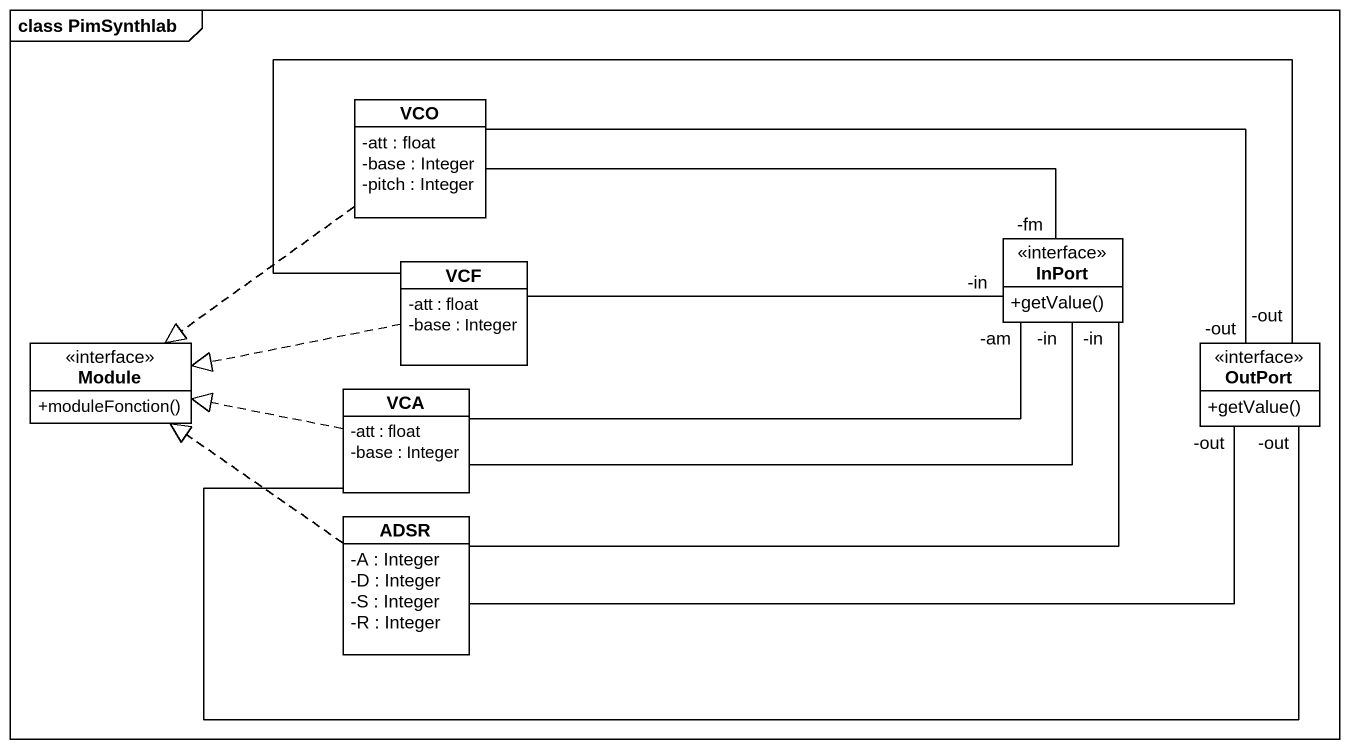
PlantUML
@startuml
mainframe class PimSynthlab
hide circle
hide empty members
skinparam classAttributeIconSize 0
class VCO {
  -att : float
  -base : Integer
  -pitch : Integer
}
class VCF {
  -att : float
  -base : Integer
}
interface InPort {
  +getValue()
}
interface Module {
  +moduleFonction()
}
class VCA {
  -att : float
  -base : Integer
}
interface OutPort {
  +getValue()
}
class ADSR {
  -A : Integer
  -D : Integer
  -S : Integer
  -R : Integer
}
VCO -right- "-fm" InPort
VCO ..|> Module
VCO -right- "-out" OutPort
VCF -right- "-in" InPort
VCF .left.|> Module
VCF -right- "-out" OutPort
VCA -right- "-am" InPort
VCA -right- "-in" InPort
VCA .left.|> Module
VCA -right- "-out" OutPort
ADSR -right- "-in" InPort
ADSR .up.|> Module
ADSR -right- "-out" OutPort
@enduml
